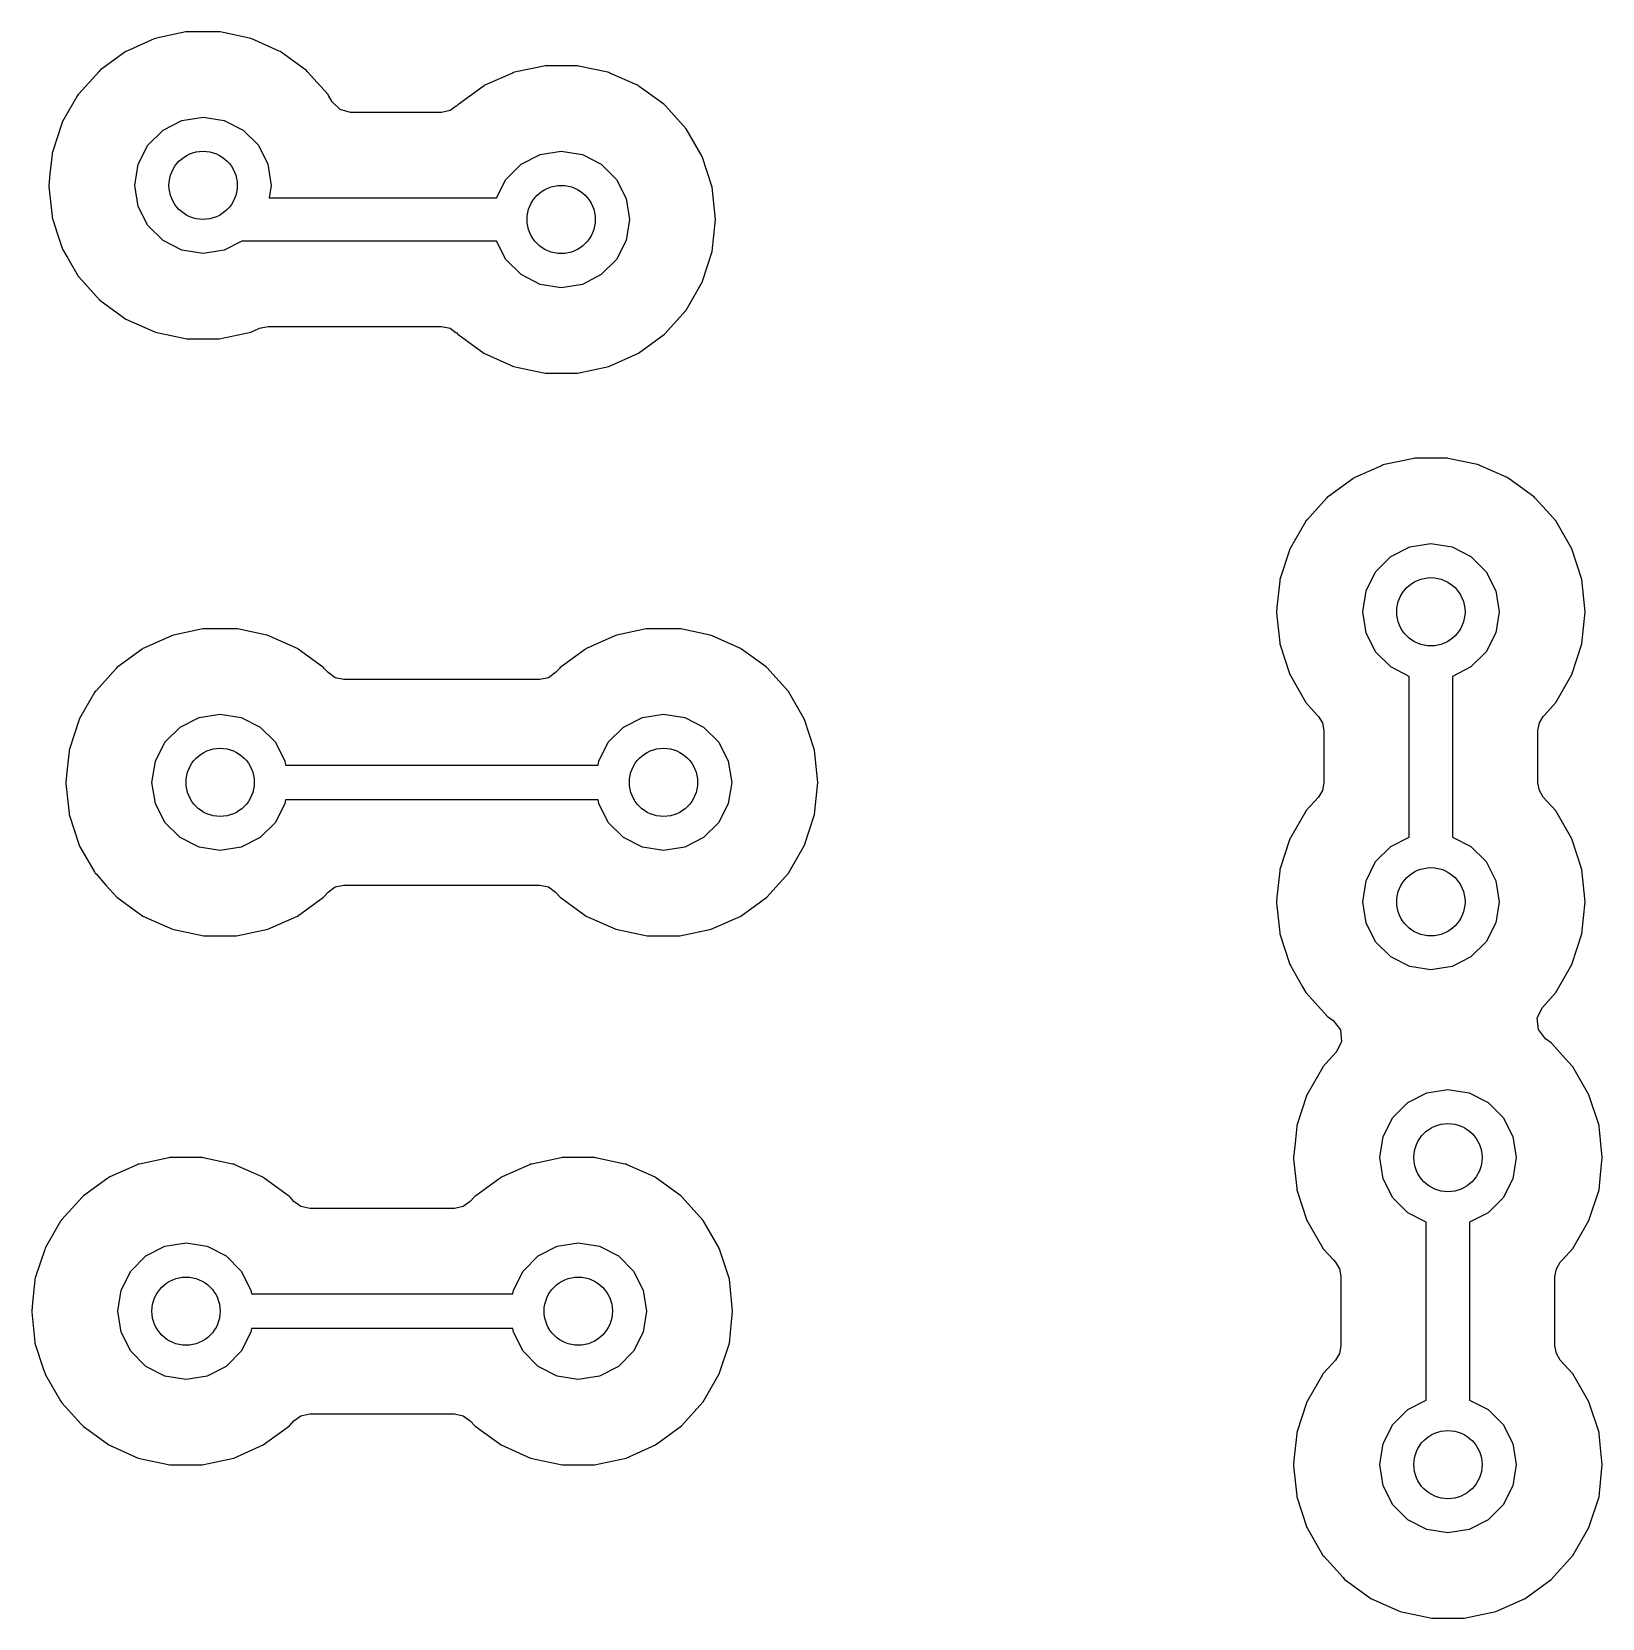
# Model space of a CAD drawing. Extents: x 98 to 198, y -146.7 to -46.7.
# Drawn here: x 165.5 to 174.71, y -86.4 to -77.1 of the extents above; entities that cross this region are included whole.
import ezdxf

# ---------------------------------------------------------------- set-up
doc = ezdxf.new("R2010")
doc.units = 0
doc.layers.add('BLACK', color=7, linetype='CONTINUOUS')

msp = doc.modelspace()

# ---------------------------------------------------------------- linework, layer by layer
at = {"layer": 'BLACK', "linetype": 'CONTINUOUS'}
for p, q in [((166.399, -77.1009), (166.227, -77.1375)), ((166.405, -77.0995), (166.399, -77.1009)), ((166.399, -77.1009), (166.399, -77.1009)), ((166.595, -77.0995), (166.405, -77.0995)), ((166.601, -77.1009), (166.595, -77.0995)), ((166.773, -77.1375), (166.601, -77.1009)), ((166.601, -77.1009), (166.601, -77.1009)), ((166.214, -77.1415), (166.053, -77.2132)), ((166.22, -77.1389), (166.214, -77.1415)), ((166.214, -77.1415), (166.214, -77.1415)), ((166.227, -77.1375), (166.22, -77.1389)), ((166.227, -77.1375), (166.227, -77.1375)), ((166.78, -77.1389), (166.773, -77.1375)), ((166.773, -77.1375), (166.773, -77.1375)), ((166.786, -77.1415), (166.78, -77.1389)), ((166.947, -77.2132), (166.786, -77.1415)), ((166.786, -77.1415), (166.786, -77.1415)), ((166.042, -77.2197), (165.899, -77.3233)), ((166.047, -77.2158), (166.042, -77.2197)), ((166.042, -77.2197), (166.042, -77.2197)), ((166.053, -77.2132), (166.047, -77.2158)), ((166.053, -77.2132), (166.053, -77.2132)), ((166.953, -77.2158), (166.947, -77.2132)), ((166.958, -77.2197), (166.953, -77.2158)), ((167.101, -77.3233), (166.958, -77.2197)), ((166.958, -77.2197), (166.958, -77.2197)), ((165.89, -77.3319), (165.772, -77.463)), ((165.894, -77.3271), (165.89, -77.3319)), ((165.89, -77.3319), (165.89, -77.3319)), ((165.899, -77.3233), (165.894, -77.3271)), ((165.899, -77.3233), (165.899, -77.3233)), ((167.106, -77.3271), (167.101, -77.3233)), ((167.101, -77.3233), (167.101, -77.3233)), ((167.11, -77.3319), (167.106, -77.3271)), ((167.188, -77.4181), (167.11, -77.3319)), ((167.11, -77.3319), (167.11, -77.3319)), ((168.314, -77.3415), (168.153, -77.4132)), ((168.32, -77.3389), (168.314, -77.3415)), ((168.314, -77.3415), (168.314, -77.3415)), ((168.327, -77.3375), (168.32, -77.3389)), ((168.499, -77.3009), (168.327, -77.3375)), ((168.327, -77.3375), (168.327, -77.3375)), ((168.505, -77.2995), (168.499, -77.3009)), ((168.499, -77.3009), (168.499, -77.3009)), ((168.695, -77.2995), (168.505, -77.2995)), ((168.701, -77.3009), (168.695, -77.2995)), ((168.873, -77.3375), (168.701, -77.3009)), ((168.701, -77.3009), (168.701, -77.3009)), ((168.88, -77.3389), (168.873, -77.3375)), ((168.873, -77.3375), (168.873, -77.3375)), ((168.886, -77.3415), (168.88, -77.3389)), ((169.047, -77.4132), (168.886, -77.3415)), ((168.886, -77.3415), (168.886, -77.3415)), ((165.764, -77.4734), (165.676, -77.6261)), ((165.767, -77.4678), (165.764, -77.4734)), ((165.764, -77.4734), (165.764, -77.4734)), ((165.772, -77.463), (165.767, -77.4678)), ((165.772, -77.463), (165.772, -77.463)), ((167.233, -77.4678), (167.188, -77.4181)), ((167.236, -77.4734), (167.233, -77.4678)), ((167.257, -77.5105), (167.236, -77.4734)), ((168.142, -77.4197), (167.999, -77.5233)), ((168.147, -77.4158), (168.142, -77.4197)), ((168.142, -77.4197), (168.142, -77.4197)), ((168.153, -77.4132), (168.147, -77.4158)), ((168.153, -77.4132), (168.153, -77.4132)), ((169.053, -77.4158), (169.047, -77.4132)), ((169.058, -77.4197), (169.053, -77.4158)), ((169.201, -77.5233), (169.058, -77.4197)), ((169.058, -77.4197), (169.058, -77.4197)), ((167.303, -77.5559), (167.257, -77.5105)), ((167.365, -77.5725), (167.303, -77.5559)), ((167.948, -77.5618), (167.898, -77.5725)), ((167.984, -77.5357), (167.948, -77.5618)), ((167.985, -77.5363), (167.984, -77.5357)), ((167.99, -77.5319), (167.985, -77.5363)), ((167.994, -77.5271), (167.99, -77.5319)), ((167.999, -77.5233), (167.994, -77.5271)), ((169.206, -77.5271), (169.201, -77.5233)), ((169.201, -77.5233), (169.201, -77.5233)), ((169.21, -77.5319), (169.206, -77.5271)), ((169.317, -77.6505), (169.21, -77.5319)), ((169.21, -77.5319), (169.21, -77.5319)), ((165.671, -77.6379), (165.616, -77.8056)), ((165.673, -77.6317), (165.671, -77.6379)), ((165.671, -77.6379), (165.671, -77.6379)), ((165.676, -77.6261), (165.673, -77.6317)), ((165.676, -77.6261), (165.676, -77.6261)), ((166.265, -77.6764), (166.376, -77.6196)), ((166.376, -77.6196), (166.5, -77.6)), ((166.5, -77.6), (166.624, -77.6196)), ((166.624, -77.6196), (166.735, -77.6764)), ((167.898, -77.5725), (167.365, -77.5725)), ((169.333, -77.6678), (169.317, -77.6505)), ((166.176, -77.7649), (166.265, -77.6764)), ((166.735, -77.6764), (166.824, -77.7649)), ((169.427, -77.8317), (169.333, -77.6678)), ((165.614, -77.8182), (165.602, -77.9318)), ((165.616, -77.8056), (165.614, -77.8117)), ((165.614, -77.8117), (165.614, -77.8182)), ((165.614, -77.8182), (165.614, -77.8182)), ((165.616, -77.8056), (165.616, -77.8056)), ((166.12, -77.8764), (166.176, -77.7649)), ((166.824, -77.7649), (166.88, -77.8764)), ((168.365, -77.8764), (168.476, -77.8196)), ((168.476, -77.8196), (168.6, -77.8)), ((168.6, -77.8), (168.724, -77.8196)), ((168.724, -77.8196), (168.835, -77.8764)), ((169.486, -78.0117), (169.427, -77.8317)), ((165.602, -77.9318), (165.595, -78)), ((166.1, -78), (166.12, -77.8764)), ((166.88, -77.8764), (166.9, -78)), ((168.276, -77.9649), (168.365, -77.8764)), ((168.835, -77.8764), (168.924, -77.9649)), ((165.595, -78), (165.595, -78.0065)), ((165.595, -78.0065), (165.614, -78.1818)), ((166.12, -78.1236), (166.1, -78)), ((166.9, -78), (166.888, -78.073)), ((168.221, -78.073), (168.276, -77.9649)), ((168.924, -77.9649), (168.98, -78.0764)), ((169.505, -78.2), (169.486, -78.0117)), ((166.176, -78.2351), (166.12, -78.1236)), ((166.888, -78.073), (168.221, -78.073)), ((168.98, -78.0764), (169, -78.2)), ((165.614, -78.1818), (165.614, -78.1818)), ((165.614, -78.1818), (165.614, -78.1883)), ((165.614, -78.1883), (165.616, -78.1944)), ((165.616, -78.1944), (165.616, -78.1944)), ((165.616, -78.1944), (165.646, -78.287)), ((169, -78.2), (168.98, -78.3236)), ((169.486, -78.3883), (169.505, -78.2)), ((165.646, -78.287), (165.673, -78.3683)), ((166.265, -78.3236), (166.176, -78.2351)), ((165.673, -78.3683), (165.676, -78.3739)), ((165.676, -78.3739), (165.676, -78.3739)), ((165.676, -78.3739), (165.707, -78.4267)), ((166.376, -78.3804), (166.265, -78.3236)), ((166.5, -78.4), (166.376, -78.3804)), ((166.624, -78.3804), (166.5, -78.4)), ((166.728, -78.327), (166.624, -78.3804)), ((168.221, -78.327), (166.728, -78.327)), ((168.276, -78.4351), (168.221, -78.327)), ((168.98, -78.3236), (168.924, -78.4351)), ((169.427, -78.5683), (169.486, -78.3883)), ((165.707, -78.4267), (165.767, -78.5322)), ((168.365, -78.5236), (168.276, -78.4351)), ((168.924, -78.4351), (168.835, -78.5236)), ((165.767, -78.5322), (165.772, -78.537)), ((165.772, -78.537), (165.772, -78.537)), ((165.772, -78.537), (165.873, -78.6491)), ((168.476, -78.5804), (168.365, -78.5236)), ((168.6, -78.6), (168.476, -78.5804)), ((168.724, -78.5804), (168.6, -78.6)), ((168.835, -78.5236), (168.724, -78.5804)), ((169.333, -78.7322), (169.427, -78.5683)), ((165.873, -78.6491), (165.894, -78.6729)), ((165.894, -78.6729), (166.047, -78.7842)), ((169.206, -78.8729), (169.333, -78.7322)), ((166.047, -78.7842), (166.22, -78.8611)), ((166.22, -78.8611), (166.405, -78.9005)), ((166.595, -78.9005), (166.78, -78.8611)), ((166.78, -78.8611), (166.831, -78.8382)), ((166.831, -78.8382), (166.882, -78.8275)), ((166.882, -78.8275), (167.898, -78.8275)), ((167.898, -78.8275), (167.948, -78.8382)), ((167.948, -78.8382), (167.984, -78.8643)), ((167.984, -78.8643), (167.985, -78.8637)), ((167.985, -78.8637), (167.99, -78.8681)), ((167.99, -78.8681), (167.994, -78.8729)), ((166.405, -78.9005), (166.588, -78.9005)), ((166.588, -78.9005), (166.595, -78.9005)), ((167.994, -78.8729), (168.147, -78.9842)), ((169.053, -78.9842), (169.206, -78.8729)), ((168.147, -78.9842), (168.32, -79.0611)), ((168.88, -79.0611), (169.053, -78.9842)), ((168.32, -79.0611), (168.505, -79.1005)), ((168.505, -79.1005), (168.688, -79.1005)), ((168.688, -79.1005), (168.695, -79.1005)), ((168.695, -79.1005), (168.88, -79.0611)), ((173.599, -79.6009), (173.427, -79.6375)), ((173.605, -79.5995), (173.599, -79.6009)), ((173.599, -79.6009), (173.599, -79.6009)), ((173.795, -79.5995), (173.605, -79.5995)), ((173.801, -79.6009), (173.795, -79.5995)), ((173.973, -79.6375), (173.801, -79.6009)), ((173.801, -79.6009), (173.801, -79.6009)), ((173.414, -79.6415), (173.253, -79.7132)), ((173.42, -79.6389), (173.414, -79.6415)), ((173.414, -79.6415), (173.414, -79.6415)), ((173.427, -79.6375), (173.42, -79.6389)), ((173.427, -79.6375), (173.427, -79.6375)), ((173.98, -79.6389), (173.973, -79.6375)), ((173.973, -79.6375), (173.973, -79.6375)), ((173.986, -79.6415), (173.98, -79.6389)), ((174.147, -79.7132), (173.986, -79.6415)), ((173.986, -79.6415), (173.986, -79.6415)), ((173.242, -79.7197), (173.099, -79.8233)), ((173.247, -79.7158), (173.242, -79.7197)), ((173.242, -79.7197), (173.242, -79.7197)), ((173.253, -79.7132), (173.247, -79.7158)), ((173.253, -79.7132), (173.253, -79.7132)), ((174.153, -79.7158), (174.147, -79.7132)), ((174.158, -79.7197), (174.153, -79.7158)), ((174.301, -79.8233), (174.158, -79.7197)), ((174.158, -79.7197), (174.158, -79.7197)), ((173.09, -79.8319), (172.972, -79.963)), ((173.094, -79.8271), (173.09, -79.8319)), ((173.09, -79.8319), (173.09, -79.8319)), ((173.099, -79.8233), (173.094, -79.8271)), ((173.099, -79.8233), (173.099, -79.8233)), ((174.306, -79.8271), (174.301, -79.8233)), ((174.301, -79.8233), (174.301, -79.8233)), ((174.31, -79.8319), (174.306, -79.8271)), ((174.377, -79.9065), (174.31, -79.8319)), ((174.31, -79.8319), (174.31, -79.8319)), ((172.964, -79.9734), (172.876, -80.1261)), ((172.967, -79.9678), (172.964, -79.9734)), ((172.964, -79.9734), (172.964, -79.9734)), ((172.972, -79.963), (172.967, -79.9678)), ((172.972, -79.963), (172.972, -79.963)), ((174.433, -79.9678), (174.377, -79.9065)), ((174.527, -80.1317), (174.433, -79.9678)), ((172.871, -80.1379), (172.816, -80.3056)), ((172.873, -80.1317), (172.871, -80.1379)), ((172.871, -80.1379), (172.871, -80.1379)), ((172.876, -80.1261), (172.873, -80.1317)), ((172.876, -80.1261), (172.876, -80.1261)), ((173.465, -80.1764), (173.576, -80.1196)), ((173.576, -80.1196), (173.7, -80.1)), ((173.7, -80.1), (173.824, -80.1196)), ((173.824, -80.1196), (173.935, -80.1764)), ((174.586, -80.3117), (174.527, -80.1317)), ((173.32, -80.3764), (173.376, -80.2649)), ((173.376, -80.2649), (173.465, -80.1764)), ((173.935, -80.1764), (174.024, -80.2649)), ((174.024, -80.2649), (174.08, -80.3764)), ((172.814, -80.3182), (172.797, -80.4742)), ((172.816, -80.3056), (172.814, -80.3117)), ((172.814, -80.3117), (172.814, -80.3182)), ((172.814, -80.3182), (172.814, -80.3182)), ((172.816, -80.3056), (172.816, -80.3056)), ((174.605, -80.5), (174.586, -80.3117)), ((173.3, -80.5), (173.32, -80.3764)), ((174.08, -80.3764), (174.1, -80.5)), ((172.797, -80.4742), (172.795, -80.5)), ((172.795, -80.5), (172.795, -80.5065)), ((172.795, -80.5065), (172.814, -80.6818)), ((173.32, -80.6236), (173.3, -80.5)), ((174.1, -80.5), (174.08, -80.6236)), ((174.586, -80.6883), (174.605, -80.5)), ((166.32, -80.6389), (166.314, -80.6415)), ((166.327, -80.6375), (166.32, -80.6389)), ((166.499, -80.6009), (166.327, -80.6375)), ((166.327, -80.6375), (166.327, -80.6375)), ((166.505, -80.5995), (166.499, -80.6009)), ((166.499, -80.6009), (166.499, -80.6009)), ((166.695, -80.5995), (166.505, -80.5995)), ((166.701, -80.6009), (166.695, -80.5995)), ((166.873, -80.6375), (166.701, -80.6009)), ((166.701, -80.6009), (166.701, -80.6009)), ((166.88, -80.6389), (166.873, -80.6375)), ((166.873, -80.6375), (166.873, -80.6375)), ((166.886, -80.6415), (166.88, -80.6389)), ((168.92, -80.6389), (168.914, -80.6415)), ((168.927, -80.6375), (168.92, -80.6389)), ((169.099, -80.6009), (168.927, -80.6375)), ((168.927, -80.6375), (168.927, -80.6375)), ((169.105, -80.5995), (169.099, -80.6009)), ((169.099, -80.6009), (169.099, -80.6009)), ((169.295, -80.5995), (169.105, -80.5995)), ((169.301, -80.6009), (169.295, -80.5995)), ((169.473, -80.6375), (169.301, -80.6009)), ((169.301, -80.6009), (169.301, -80.6009)), ((169.48, -80.6389), (169.473, -80.6375)), ((169.473, -80.6375), (169.473, -80.6375)), ((169.486, -80.6415), (169.48, -80.6389)), ((173.376, -80.7351), (173.32, -80.6236)), ((174.08, -80.6236), (174.024, -80.7351)), ((166.142, -80.7197), (165.999, -80.8233)), ((166.147, -80.7158), (166.142, -80.7197)), ((166.142, -80.7197), (166.142, -80.7197)), ((166.153, -80.7132), (166.147, -80.7158)), ((166.314, -80.6415), (166.153, -80.7132)), ((166.153, -80.7132), (166.153, -80.7132)), ((166.314, -80.6415), (166.314, -80.6415)), ((167.047, -80.7132), (166.886, -80.6415)), ((166.886, -80.6415), (166.886, -80.6415)), ((167.053, -80.7158), (167.047, -80.7132)), ((167.058, -80.7197), (167.053, -80.7158)), ((167.201, -80.8233), (167.058, -80.7197)), ((167.058, -80.7197), (167.058, -80.7197)), ((168.742, -80.7197), (168.599, -80.8233)), ((168.747, -80.7158), (168.742, -80.7197)), ((168.742, -80.7197), (168.742, -80.7197)), ((168.753, -80.7132), (168.747, -80.7158)), ((168.914, -80.6415), (168.753, -80.7132)), ((168.753, -80.7132), (168.753, -80.7132)), ((168.914, -80.6415), (168.914, -80.6415)), ((169.647, -80.7132), (169.486, -80.6415)), ((169.486, -80.6415), (169.486, -80.6415)), ((169.653, -80.7158), (169.647, -80.7132)), ((169.658, -80.7197), (169.653, -80.7158)), ((169.801, -80.8233), (169.658, -80.7197)), ((169.658, -80.7197), (169.658, -80.7197)), ((172.814, -80.6818), (172.814, -80.6818)), ((172.814, -80.6818), (172.814, -80.6883)), ((172.814, -80.6883), (172.816, -80.6944)), ((172.816, -80.6944), (172.816, -80.6944)), ((172.816, -80.6944), (172.869, -80.8569)), ((174.527, -80.8683), (174.586, -80.6883)), ((165.999, -80.8233), (165.994, -80.8271)), ((165.999, -80.8233), (165.999, -80.8233)), ((167.206, -80.8271), (167.201, -80.8233)), ((167.201, -80.8233), (167.201, -80.8233)), ((168.599, -80.8233), (168.594, -80.8271)), ((168.599, -80.8233), (168.599, -80.8233)), ((169.806, -80.8271), (169.801, -80.8233)), ((169.801, -80.8233), (169.801, -80.8233)), ((173.465, -80.8236), (173.376, -80.7351)), ((173.573, -80.8787), (173.465, -80.8236)), ((173.935, -80.8236), (173.827, -80.8787)), ((174.024, -80.7351), (173.935, -80.8236)), ((165.99, -80.8319), (165.872, -80.963)), ((165.994, -80.8271), (165.99, -80.8319)), ((165.99, -80.8319), (165.99, -80.8319)), ((167.21, -80.8319), (167.206, -80.8271)), ((167.233, -80.8569), (167.21, -80.8319)), ((167.21, -80.8319), (167.21, -80.8319)), ((167.274, -80.8872), (167.233, -80.8569)), ((167.325, -80.8979), (167.274, -80.8872)), ((168.475, -80.8979), (167.325, -80.8979)), ((168.526, -80.8872), (168.475, -80.8979)), ((168.567, -80.8569), (168.526, -80.8872)), ((168.59, -80.8319), (168.567, -80.8569)), ((168.594, -80.8271), (168.59, -80.8319)), ((168.59, -80.8319), (168.59, -80.8319)), ((169.933, -80.9678), (169.806, -80.8271)), ((172.869, -80.8569), (172.873, -80.8683)), ((172.873, -80.8683), (172.876, -80.8739)), ((172.876, -80.8739), (172.876, -80.8739)), ((172.876, -80.8739), (172.884, -80.8872)), ((172.884, -80.8872), (172.967, -81.0322)), ((173.573, -81.8213), (173.573, -80.8787)), ((173.827, -80.8787), (173.827, -81.8213)), ((174.433, -81.0322), (174.527, -80.8683)), ((165.864, -80.9734), (165.776, -81.1261)), ((165.867, -80.9678), (165.864, -80.9734)), ((165.864, -80.9734), (165.864, -80.9734)), ((165.872, -80.963), (165.867, -80.9678)), ((165.872, -80.963), (165.872, -80.963)), ((170.027, -81.1317), (169.933, -80.9678)), ((166.476, -81.1196), (166.6, -81.1)), ((166.6, -81.1), (166.724, -81.1196)), ((169.076, -81.1196), (169.2, -81.1)), ((169.2, -81.1), (169.324, -81.1196)), ((172.967, -81.0322), (173.032, -81.1035)), ((173.032, -81.1035), (173.041, -81.1135)), ((174.359, -81.1135), (174.368, -81.1035)), ((174.368, -81.1035), (174.433, -81.0322)), ((165.771, -81.1379), (165.716, -81.3056)), ((165.773, -81.1317), (165.771, -81.1379)), ((165.771, -81.1379), (165.771, -81.1379)), ((165.776, -81.1261), (165.773, -81.1317)), ((165.776, -81.1261), (165.776, -81.1261)), ((166.276, -81.2649), (166.365, -81.1764)), ((166.365, -81.1764), (166.476, -81.1196)), ((166.724, -81.1196), (166.835, -81.1764)), ((166.835, -81.1764), (166.924, -81.2649)), ((168.876, -81.2649), (168.965, -81.1764)), ((168.965, -81.1764), (169.076, -81.1196)), ((169.324, -81.1196), (169.435, -81.1764)), ((169.435, -81.1764), (169.524, -81.2649)), ((170.086, -81.3117), (170.027, -81.1317)), ((173.041, -81.1135), (173.064, -81.152)), ((173.064, -81.152), (173.072, -81.1965)), ((173.072, -81.1965), (173.072, -81.5035)), ((174.327, -81.1965), (174.336, -81.152)), ((174.327, -81.5035), (174.327, -81.1965)), ((174.336, -81.152), (174.359, -81.1135)), ((166.22, -81.3764), (166.276, -81.2649)), ((166.924, -81.2649), (166.98, -81.3764)), ((168.82, -81.3764), (168.876, -81.2649)), ((169.524, -81.2649), (169.58, -81.3764)), ((165.714, -81.3182), (165.701, -81.4379)), ((165.716, -81.3056), (165.714, -81.3117)), ((165.714, -81.3117), (165.714, -81.3182)), ((165.714, -81.3182), (165.714, -81.3182)), ((165.716, -81.3056), (165.716, -81.3056)), ((166.2, -81.5), (166.22, -81.3764)), ((166.98, -81.3764), (166.984, -81.3984)), ((168.816, -81.3984), (168.82, -81.3764)), ((169.58, -81.3764), (169.6, -81.5)), ((170.105, -81.5), (170.086, -81.3117)), ((165.701, -81.4379), (165.695, -81.5)), ((166.984, -81.3984), (168.816, -81.3984)), ((165.695, -81.5), (165.695, -81.5065)), ((165.695, -81.5065), (165.714, -81.6818)), ((166.22, -81.6236), (166.2, -81.5)), ((169.6, -81.5), (169.58, -81.6236)), ((170.086, -81.6883), (170.105, -81.5)), ((173.064, -81.548), (173.041, -81.5865)), ((173.072, -81.5035), (173.064, -81.548)), ((174.336, -81.548), (174.327, -81.5035)), ((174.359, -81.5865), (174.336, -81.548)), ((166.276, -81.7351), (166.22, -81.6236)), ((166.98, -81.6236), (166.924, -81.7351)), ((166.984, -81.6016), (166.98, -81.6236)), ((168.816, -81.6016), (166.984, -81.6016)), ((168.82, -81.6236), (168.816, -81.6016)), ((168.876, -81.7351), (168.82, -81.6236)), ((169.58, -81.6236), (169.524, -81.7351)), ((173.041, -81.5865), (172.967, -81.6678)), ((174.433, -81.6678), (174.359, -81.5865)), ((165.714, -81.6818), (165.714, -81.6818)), ((165.714, -81.6818), (165.714, -81.6883)), ((165.714, -81.6883), (165.716, -81.6944)), ((165.716, -81.6944), (165.716, -81.6944)), ((165.716, -81.6944), (165.771, -81.8621)), ((166.365, -81.8236), (166.276, -81.7351)), ((166.924, -81.7351), (166.835, -81.8236)), ((168.965, -81.8236), (168.876, -81.7351)), ((169.524, -81.7351), (169.435, -81.8236)), ((170.027, -81.8683), (170.086, -81.6883)), ((172.964, -81.6734), (172.876, -81.8261)), ((172.967, -81.6678), (172.964, -81.6734)), ((172.964, -81.6734), (172.964, -81.6734)), ((174.527, -81.8317), (174.433, -81.6678)), ((166.476, -81.8804), (166.365, -81.8236)), ((166.835, -81.8236), (166.724, -81.8804)), ((169.076, -81.8804), (168.965, -81.8236)), ((169.435, -81.8236), (169.324, -81.8804)), ((172.871, -81.8379), (172.816, -82.0056)), ((172.873, -81.8317), (172.871, -81.8379)), ((172.871, -81.8379), (172.871, -81.8379)), ((172.876, -81.8261), (172.873, -81.8317)), ((172.876, -81.8261), (172.876, -81.8261)), ((173.465, -81.8764), (173.573, -81.8213)), ((173.827, -81.8213), (173.935, -81.8764)), ((174.586, -82.0117), (174.527, -81.8317)), ((165.771, -81.8621), (165.773, -81.8683)), ((165.773, -81.8683), (165.776, -81.8739)), ((165.776, -81.8739), (165.776, -81.8739)), ((165.776, -81.8739), (165.863, -82.0253)), ((166.6, -81.9), (166.476, -81.8804)), ((166.724, -81.8804), (166.6, -81.9)), ((169.2, -81.9), (169.076, -81.8804)), ((169.324, -81.8804), (169.2, -81.9)), ((169.933, -82.0322), (170.027, -81.8683)), ((173.376, -81.9649), (173.465, -81.8764)), ((173.935, -81.8764), (174.024, -81.9649)), ((165.863, -82.0253), (165.867, -82.0322)), ((165.867, -82.0322), (165.872, -82.037)), ((169.806, -82.1729), (169.933, -82.0322)), ((172.814, -82.0182), (172.797, -82.1739)), ((172.816, -82.0056), (172.814, -82.0117)), ((172.814, -82.0117), (172.814, -82.0182)), ((172.814, -82.0182), (172.814, -82.0182)), ((172.816, -82.0056), (172.816, -82.0056)), ((173.32, -82.0764), (173.376, -81.9649)), ((174.024, -81.9649), (174.08, -82.0764)), ((174.605, -82.2), (174.586, -82.0117)), ((165.872, -82.037), (165.872, -82.037)), ((165.872, -82.037), (165.93, -82.1021)), ((165.93, -82.1021), (165.994, -82.1729)), ((167.233, -82.1431), (167.274, -82.1128)), ((167.274, -82.1128), (167.325, -82.1021)), ((167.325, -82.1021), (168.475, -82.1021)), ((168.475, -82.1021), (168.526, -82.1128)), ((168.526, -82.1128), (168.567, -82.1431)), ((173.3, -82.2), (173.32, -82.0764)), ((174.08, -82.0764), (174.1, -82.2)), ((165.994, -82.1729), (166.147, -82.2842)), ((167.053, -82.2842), (167.206, -82.1729)), ((167.206, -82.1729), (167.233, -82.1431)), ((168.567, -82.1431), (168.594, -82.1729)), ((168.594, -82.1729), (168.747, -82.2842)), ((169.653, -82.2842), (169.769, -82.2)), ((169.769, -82.2), (169.806, -82.1729)), ((172.797, -82.1739), (172.795, -82.2)), ((172.795, -82.2), (172.795, -82.2065)), ((172.795, -82.2065), (172.814, -82.3818)), ((173.32, -82.3236), (173.3, -82.2)), ((174.1, -82.2), (174.08, -82.3236)), ((174.586, -82.3883), (174.605, -82.2)), ((166.147, -82.2842), (166.32, -82.3611)), ((166.88, -82.3611), (167.053, -82.2842)), ((168.747, -82.2842), (168.92, -82.3611)), ((169.48, -82.3611), (169.653, -82.2842)), ((166.32, -82.3611), (166.505, -82.4005)), ((166.505, -82.4005), (166.688, -82.4005)), ((166.688, -82.4005), (166.695, -82.4005)), ((166.695, -82.4005), (166.88, -82.3611)), ((168.92, -82.3611), (169.105, -82.4005)), ((169.105, -82.4005), (169.288, -82.4005)), ((169.288, -82.4005), (169.295, -82.4005)), ((169.295, -82.4005), (169.48, -82.3611)), ((172.814, -82.3818), (172.814, -82.3818)), ((172.814, -82.3818), (172.814, -82.3883)), ((172.814, -82.3883), (172.816, -82.3944)), ((172.816, -82.3944), (172.816, -82.3944)), ((172.816, -82.3944), (172.871, -82.5621)), ((173.376, -82.4351), (173.32, -82.3236)), ((174.08, -82.3236), (174.024, -82.4351)), ((174.527, -82.5683), (174.586, -82.3883)), ((173.465, -82.5236), (173.376, -82.4351)), ((174.024, -82.4351), (173.935, -82.5236)), ((172.871, -82.5621), (172.873, -82.5683)), ((172.873, -82.5683), (172.876, -82.5739)), ((172.876, -82.5739), (172.876, -82.5739)), ((172.876, -82.5739), (172.948, -82.6991)), ((173.576, -82.5804), (173.465, -82.5236)), ((173.7, -82.6), (173.576, -82.5804)), ((173.824, -82.5804), (173.7, -82.6)), ((173.935, -82.5236), (173.824, -82.5804)), ((174.433, -82.7322), (174.527, -82.5683)), ((172.948, -82.6991), (172.967, -82.7322)), ((172.967, -82.7322), (173.094, -82.8729)), ((174.354, -82.8199), (174.433, -82.7322)), ((174.324, -82.8813), (174.354, -82.8199)), ((173.094, -82.8729), (173.099, -82.8767)), ((173.099, -82.8767), (173.099, -82.8767)), ((173.099, -82.8767), (173.127, -82.8969)), ((173.127, -82.8969), (173.169, -82.9507)), ((173.169, -82.9507), (173.176, -83.0187)), ((174.331, -82.9493), (174.324, -82.8813)), ((174.373, -83.0031), (174.331, -82.9493)), ((173.176, -83.0187), (173.146, -83.0801)), ((174.406, -83.0271), (174.373, -83.0031)), ((174.41, -83.0319), (174.406, -83.0271)), ((174.488, -83.1186), (174.41, -83.0319)), ((174.41, -83.0319), (174.41, -83.0319)), ((173.104, -83.1271), (173.067, -83.1678)), ((173.146, -83.0801), (173.104, -83.1271)), ((174.533, -83.1678), (174.488, -83.1186)), ((173.064, -83.1734), (172.976, -83.3261)), ((173.067, -83.1678), (173.064, -83.1734)), ((173.064, -83.1734), (173.064, -83.1734)), ((174.627, -83.3317), (174.533, -83.1678)), ((172.973, -83.3317), (172.971, -83.3379)), ((172.976, -83.3261), (172.973, -83.3317)), ((172.976, -83.3261), (172.976, -83.3261)), ((173.565, -83.3764), (173.676, -83.3196)), ((173.676, -83.3196), (173.8, -83.3)), ((173.8, -83.3), (173.924, -83.3196)), ((173.924, -83.3196), (174.035, -83.3764)), ((174.686, -83.5117), (174.627, -83.3317)), ((172.971, -83.3379), (172.916, -83.5056)), ((172.971, -83.3379), (172.971, -83.3379)), ((173.476, -83.4649), (173.565, -83.3764)), ((174.035, -83.3764), (174.124, -83.4649)), ((172.914, -83.5182), (172.902, -83.6319)), ((172.916, -83.5056), (172.914, -83.5117)), ((172.914, -83.5117), (172.914, -83.5182)), ((172.914, -83.5182), (172.914, -83.5182)), ((172.916, -83.5056), (172.916, -83.5056)), ((173.42, -83.5764), (173.476, -83.4649)), ((174.124, -83.4649), (174.18, -83.5764)), ((174.686, -83.5182), (174.686, -83.5117)), ((174.688, -83.5368), (174.686, -83.5182)), ((174.686, -83.5182), (174.686, -83.5182)), ((173.4, -83.7), (173.42, -83.5764)), ((174.18, -83.5764), (174.2, -83.7)), ((174.705, -83.7), (174.688, -83.5368)), ((166.299, -83.7009), (166.127, -83.7375)), ((166.305, -83.6995), (166.299, -83.7009)), ((166.299, -83.7009), (166.299, -83.7009)), ((166.495, -83.6995), (166.305, -83.6995)), ((166.501, -83.7009), (166.495, -83.6995)), ((166.673, -83.7375), (166.501, -83.7009)), ((166.501, -83.7009), (166.501, -83.7009)), ((168.599, -83.7009), (168.427, -83.7375)), ((168.605, -83.6995), (168.599, -83.7009)), ((168.599, -83.7009), (168.599, -83.7009)), ((168.795, -83.6995), (168.605, -83.6995)), ((168.801, -83.7009), (168.795, -83.6995)), ((168.973, -83.7375), (168.801, -83.7009)), ((168.801, -83.7009), (168.801, -83.7009)), ((172.902, -83.6319), (172.895, -83.7)), ((172.895, -83.7), (172.895, -83.7065)), ((172.895, -83.7065), (172.914, -83.8818)), ((173.42, -83.8236), (173.4, -83.7)), ((174.2, -83.7), (174.18, -83.8236)), ((174.695, -83.8), (174.705, -83.7)), ((166.114, -83.7415), (165.953, -83.8132)), ((166.12, -83.7389), (166.114, -83.7415)), ((166.114, -83.7415), (166.114, -83.7415)), ((166.127, -83.7375), (166.12, -83.7389)), ((166.127, -83.7375), (166.127, -83.7375)), ((166.68, -83.7389), (166.673, -83.7375)), ((166.673, -83.7375), (166.673, -83.7375)), ((166.686, -83.7415), (166.68, -83.7389)), ((166.847, -83.8132), (166.686, -83.7415)), ((166.686, -83.7415), (166.686, -83.7415)), ((168.414, -83.7415), (168.253, -83.8132)), ((168.42, -83.7389), (168.414, -83.7415)), ((168.414, -83.7415), (168.414, -83.7415)), ((168.427, -83.7375), (168.42, -83.7389)), ((168.427, -83.7375), (168.427, -83.7375)), ((168.98, -83.7389), (168.973, -83.7375)), ((168.973, -83.7375), (168.973, -83.7375)), ((168.986, -83.7415), (168.98, -83.7389)), ((169.147, -83.8132), (168.986, -83.7415)), ((168.986, -83.7415), (168.986, -83.7415)), ((174.686, -83.8883), (174.695, -83.8)), ((165.942, -83.8197), (165.799, -83.9233)), ((165.947, -83.8158), (165.942, -83.8197)), ((165.942, -83.8197), (165.942, -83.8197)), ((165.953, -83.8132), (165.947, -83.8158)), ((165.953, -83.8132), (165.953, -83.8132)), ((166.853, -83.8158), (166.847, -83.8132)), ((166.858, -83.8197), (166.853, -83.8158)), ((167.001, -83.9233), (166.858, -83.8197)), ((166.858, -83.8197), (166.858, -83.8197)), ((168.242, -83.8197), (168.099, -83.9233)), ((168.247, -83.8158), (168.242, -83.8197)), ((168.242, -83.8197), (168.242, -83.8197)), ((168.253, -83.8132), (168.247, -83.8158)), ((168.253, -83.8132), (168.253, -83.8132)), ((169.153, -83.8158), (169.147, -83.8132)), ((169.158, -83.8197), (169.153, -83.8158)), ((169.301, -83.9233), (169.158, -83.8197)), ((169.158, -83.8197), (169.158, -83.8197)), ((172.914, -83.8818), (172.914, -83.8818)), ((172.914, -83.8818), (172.914, -83.8883)), ((172.914, -83.8883), (172.916, -83.8944)), ((172.916, -83.8944), (172.916, -83.8944)), ((172.916, -83.8944), (172.971, -84.0621)), ((173.476, -83.9351), (173.42, -83.8236)), ((174.18, -83.8236), (174.124, -83.9351)), ((174.627, -84.0683), (174.686, -83.8883)), ((165.79, -83.9319), (165.672, -84.063)), ((165.794, -83.9271), (165.79, -83.9319)), ((165.79, -83.9319), (165.79, -83.9319)), ((165.799, -83.9233), (165.794, -83.9271)), ((165.799, -83.9233), (165.799, -83.9233)), ((167.006, -83.9271), (167.001, -83.9233)), ((167.001, -83.9233), (167.001, -83.9233)), ((167.01, -83.9319), (167.006, -83.9271)), ((167.033, -83.9569), (167.01, -83.9319)), ((167.01, -83.9319), (167.01, -83.9319)), ((167.074, -83.9872), (167.033, -83.9569)), ((167.125, -83.9979), (167.074, -83.9872)), ((168.026, -83.9872), (167.975, -83.9979)), ((168.067, -83.9569), (168.026, -83.9872)), ((168.09, -83.9319), (168.067, -83.9569)), ((168.094, -83.9271), (168.09, -83.9319)), ((168.09, -83.9319), (168.09, -83.9319)), ((168.099, -83.9233), (168.094, -83.9271)), ((168.099, -83.9233), (168.099, -83.9233)), ((169.306, -83.9271), (169.301, -83.9233)), ((169.301, -83.9233), (169.301, -83.9233)), ((169.31, -83.9319), (169.306, -83.9271)), ((169.361, -83.9883), (169.31, -83.9319)), ((169.31, -83.9319), (169.31, -83.9319)), ((173.565, -84.0236), (173.476, -83.9351)), ((174.124, -83.9351), (174.035, -84.0236)), ((165.664, -84.0734), (165.576, -84.2261)), ((165.667, -84.0678), (165.664, -84.0734)), ((165.664, -84.0734), (165.664, -84.0734)), ((165.672, -84.063), (165.667, -84.0678)), ((165.672, -84.063), (165.672, -84.063)), ((167.975, -83.9979), (167.125, -83.9979)), ((169.433, -84.0678), (169.361, -83.9883)), ((169.527, -84.2317), (169.433, -84.0678)), ((172.971, -84.0621), (172.973, -84.0683)), ((172.973, -84.0683), (172.976, -84.0739)), ((172.976, -84.0739), (172.976, -84.0739)), ((172.976, -84.0739), (173.064, -84.2261)), ((173.673, -84.0787), (173.565, -84.0236)), ((173.673, -85.1213), (173.673, -84.0787)), ((174.035, -84.0236), (173.927, -84.0787)), ((173.927, -84.0787), (173.927, -85.1213)), ((174.533, -84.2322), (174.627, -84.0683)), ((165.571, -84.2379), (165.516, -84.4056)), ((165.573, -84.2317), (165.571, -84.2379)), ((165.571, -84.2379), (165.571, -84.2379)), ((165.576, -84.2261), (165.573, -84.2317)), ((165.576, -84.2261), (165.576, -84.2261)), ((166.165, -84.2764), (166.276, -84.2196)), ((166.276, -84.2196), (166.4, -84.2)), ((166.4, -84.2), (166.524, -84.2196)), ((166.524, -84.2196), (166.635, -84.2764)), ((168.465, -84.2764), (168.576, -84.2196)), ((168.576, -84.2196), (168.7, -84.2)), ((168.7, -84.2), (168.824, -84.2196)), ((168.824, -84.2196), (168.935, -84.2764)), ((169.586, -84.4117), (169.527, -84.2317)), ((173.064, -84.2261), (173.067, -84.2322)), ((173.067, -84.2322), (173.128, -84.2995)), ((174.472, -84.2995), (174.533, -84.2322)), ((166.076, -84.3649), (166.165, -84.2764)), ((166.635, -84.2764), (166.724, -84.3649)), ((168.376, -84.3649), (168.465, -84.2764)), ((168.935, -84.2764), (169.024, -84.3649)), ((173.128, -84.2995), (173.141, -84.3135)), ((173.141, -84.3135), (173.164, -84.352)), ((173.164, -84.352), (173.172, -84.3965)), ((174.427, -84.3965), (174.436, -84.352)), ((174.436, -84.352), (174.459, -84.3135)), ((174.459, -84.3135), (174.472, -84.2995)), ((165.514, -84.4182), (165.5, -84.5488)), ((165.516, -84.4056), (165.514, -84.4117)), ((165.514, -84.4117), (165.514, -84.4182)), ((165.514, -84.4182), (165.514, -84.4182)), ((165.516, -84.4056), (165.516, -84.4056)), ((166.02, -84.4764), (166.076, -84.3649)), ((166.724, -84.3649), (166.78, -84.4764)), ((168.32, -84.4764), (168.376, -84.3649)), ((169.024, -84.3649), (169.08, -84.4764)), ((169.605, -84.6), (169.586, -84.4117)), ((173.172, -84.3965), (173.172, -84.8035)), ((174.427, -84.8035), (174.427, -84.3965)), ((166, -84.6), (166.02, -84.4764)), ((166.78, -84.4764), (166.784, -84.4984)), ((166.784, -84.4984), (168.316, -84.4984)), ((168.316, -84.4984), (168.32, -84.4764)), ((169.08, -84.4764), (169.1, -84.6)), ((165.5, -84.5488), (165.495, -84.6)), ((165.495, -84.6), (165.495, -84.6065)), ((165.495, -84.6065), (165.514, -84.7818)), ((166.02, -84.7236), (166, -84.6)), ((169.1, -84.6), (169.08, -84.7236)), ((169.586, -84.7883), (169.605, -84.6)), ((166.076, -84.8351), (166.02, -84.7236)), ((166.78, -84.7236), (166.724, -84.8351)), ((166.784, -84.7016), (166.78, -84.7236)), ((168.316, -84.7016), (166.784, -84.7016)), ((168.32, -84.7236), (168.316, -84.7016)), ((168.376, -84.8351), (168.32, -84.7236)), ((169.08, -84.7236), (169.024, -84.8351)), ((165.514, -84.7818), (165.514, -84.7818)), ((165.514, -84.7818), (165.514, -84.7883)), ((165.514, -84.7883), (165.516, -84.7944)), ((165.516, -84.7944), (165.516, -84.7944)), ((165.516, -84.7944), (165.563, -84.937)), ((169.527, -84.9683), (169.586, -84.7883)), ((173.172, -84.8035), (173.164, -84.848)), ((174.436, -84.848), (174.427, -84.8035)), ((166.165, -84.9236), (166.076, -84.8351)), ((166.724, -84.8351), (166.635, -84.9236)), ((168.465, -84.9236), (168.376, -84.8351)), ((169.024, -84.8351), (168.935, -84.9236)), ((173.141, -84.8865), (173.099, -84.9322)), ((173.164, -84.848), (173.141, -84.8865)), ((174.459, -84.8865), (174.436, -84.848)), ((174.533, -84.9678), (174.459, -84.8865)), ((165.563, -84.937), (165.573, -84.9683)), ((165.573, -84.9683), (165.576, -84.9739)), ((165.576, -84.9739), (165.576, -84.9739)), ((165.576, -84.9739), (165.664, -85.1261)), ((166.276, -84.9804), (166.165, -84.9236)), ((166.4, -85), (166.276, -84.9804)), ((166.524, -84.9804), (166.4, -85)), ((166.635, -84.9236), (166.524, -84.9804)), ((168.576, -84.9804), (168.465, -84.9236)), ((168.7, -85), (168.576, -84.9804)), ((168.824, -84.9804), (168.7, -85)), ((168.935, -84.9236), (168.824, -84.9804)), ((169.433, -85.1322), (169.527, -84.9683)), ((173.064, -84.9734), (172.976, -85.1261)), ((173.067, -84.9678), (173.064, -84.9734)), ((173.064, -84.9734), (173.064, -84.9734)), ((173.099, -84.9322), (173.067, -84.9678)), ((174.627, -85.1317), (174.533, -84.9678)), ((165.664, -85.1261), (165.667, -85.1322)), ((165.667, -85.1322), (165.672, -85.137)), ((165.672, -85.137), (165.672, -85.137)), ((165.672, -85.137), (165.784, -85.2621)), ((169.306, -85.2729), (169.433, -85.1322)), ((172.971, -85.1379), (172.916, -85.3056)), ((172.973, -85.1317), (172.971, -85.1379)), ((172.971, -85.1379), (172.971, -85.1379)), ((172.976, -85.1261), (172.973, -85.1317)), ((172.976, -85.1261), (172.976, -85.1261)), ((173.476, -85.2649), (173.565, -85.1764)), ((173.565, -85.1764), (173.673, -85.1213)), ((173.927, -85.1213), (174.035, -85.1764)), ((174.035, -85.1764), (174.124, -85.2649)), ((174.686, -85.3117), (174.627, -85.1317)), ((165.784, -85.2621), (165.794, -85.2729)), ((165.794, -85.2729), (165.799, -85.2767)), ((165.799, -85.2767), (165.799, -85.2767)), ((165.799, -85.2767), (165.831, -85.3)), ((166.853, -85.3842), (167.006, -85.2729)), ((167.006, -85.2729), (167.033, -85.2431)), ((167.033, -85.2431), (167.074, -85.2128)), ((167.074, -85.2128), (167.125, -85.2021)), ((167.125, -85.2021), (167.975, -85.2021)), ((167.975, -85.2021), (168.026, -85.2128)), ((168.026, -85.2128), (168.067, -85.2431)), ((168.067, -85.2431), (168.094, -85.2729)), ((168.094, -85.2729), (168.099, -85.2767)), ((168.099, -85.2767), (168.099, -85.2767)), ((168.099, -85.2767), (168.131, -85.3)), ((169.153, -85.3842), (169.306, -85.2729)), ((173.42, -85.3764), (173.476, -85.2649)), ((174.124, -85.2649), (174.18, -85.3764)), ((165.831, -85.3), (165.947, -85.3842)), ((168.131, -85.3), (168.247, -85.3842)), ((172.914, -85.3182), (172.897, -85.4734)), ((172.916, -85.3056), (172.914, -85.3117)), ((172.914, -85.3117), (172.914, -85.3182)), ((172.914, -85.3182), (172.914, -85.3182)), ((172.916, -85.3056), (172.916, -85.3056)), ((173.4, -85.5), (173.42, -85.3764)), ((174.18, -85.3764), (174.2, -85.5)), ((174.686, -85.3182), (174.686, -85.3117)), ((174.693, -85.3818), (174.686, -85.3182)), ((174.686, -85.3182), (174.686, -85.3182)), ((174.705, -85.5), (174.693, -85.3818)), ((165.947, -85.3842), (166.12, -85.4611)), ((166.12, -85.4611), (166.305, -85.5005)), ((166.495, -85.5005), (166.68, -85.4611)), ((166.68, -85.4611), (166.853, -85.3842)), ((168.247, -85.3842), (168.42, -85.4611)), ((168.42, -85.4611), (168.605, -85.5005)), ((168.795, -85.5005), (168.98, -85.4611)), ((168.98, -85.4611), (169.153, -85.3842)), ((172.897, -85.4734), (172.895, -85.5)), ((166.305, -85.5005), (166.488, -85.5005)), ((166.488, -85.5005), (166.495, -85.5005)), ((168.605, -85.5005), (168.788, -85.5005)), ((168.788, -85.5005), (168.795, -85.5005)), ((172.895, -85.5), (172.895, -85.5065)), ((172.895, -85.5065), (172.914, -85.6818)), ((173.42, -85.6236), (173.4, -85.5)), ((174.2, -85.5), (174.18, -85.6236)), ((174.686, -85.6883), (174.705, -85.5)), ((173.476, -85.7351), (173.42, -85.6236)), ((174.18, -85.6236), (174.124, -85.7351)), ((172.914, -85.6818), (172.914, -85.6818)), ((172.914, -85.6818), (172.914, -85.6883)), ((172.914, -85.6883), (172.916, -85.6944)), ((172.916, -85.6944), (172.916, -85.6944)), ((172.916, -85.6944), (172.971, -85.8621)), ((173.565, -85.8236), (173.476, -85.7351)), ((174.124, -85.7351), (174.035, -85.8236)), ((174.627, -85.8683), (174.686, -85.6883)), ((173.676, -85.8804), (173.565, -85.8236)), ((174.035, -85.8236), (173.924, -85.8804)), ((172.971, -85.8621), (172.973, -85.8683)), ((172.973, -85.8683), (172.976, -85.8739)), ((172.976, -85.8739), (172.976, -85.8739)), ((172.976, -85.8739), (173.057, -86.0148)), ((173.8, -85.9), (173.676, -85.8804)), ((173.924, -85.8804), (173.8, -85.9)), ((174.533, -86.0322), (174.627, -85.8683)), ((173.057, -86.0148), (173.067, -86.0322)), ((173.067, -86.0322), (173.072, -86.037)), ((174.406, -86.1729), (174.533, -86.0322)), ((173.072, -86.037), (173.072, -86.037)), ((173.072, -86.037), (173.185, -86.1622)), ((173.185, -86.1622), (173.194, -86.1729)), ((173.194, -86.1729), (173.199, -86.1767)), ((173.199, -86.1767), (173.199, -86.1767)), ((173.199, -86.1767), (173.232, -86.2005)), ((173.232, -86.2005), (173.347, -86.2842)), ((174.253, -86.2842), (174.406, -86.1729)), ((173.347, -86.2842), (173.52, -86.3611)), ((174.08, -86.3611), (174.253, -86.2842)), ((173.52, -86.3611), (173.705, -86.4005)), ((173.705, -86.4005), (173.888, -86.4005)), ((173.888, -86.4005), (173.895, -86.4005)), ((173.895, -86.4005), (174.08, -86.3611))]:
    msp.add_line(p, q, dxfattribs=at)
at = {"layer": 'BLACK'}
for centre in [(166.5, -78), (168.6, -78.2), (173.7, -80.5), (166.6, -81.5), (169.2, -81.5), (173.7, -82.2), (173.8, -83.7), (166.4, -84.6), (168.7, -84.6), (173.8, -85.5)]:
    msp.add_circle(centre, 0.2, dxfattribs=at)

doc.saveas('drawing.dxf')
